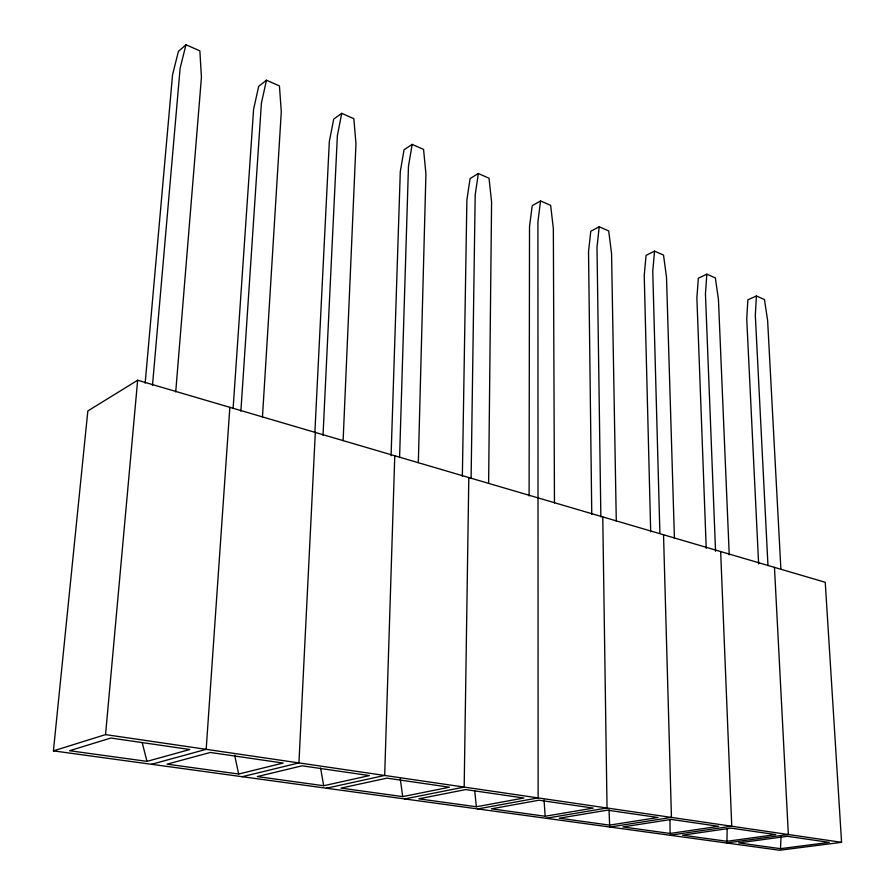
<?xml version="1.0" encoding="UTF-8"?>
<svg xmlns="http://www.w3.org/2000/svg" width="895" height="895" viewBox="0 0 895 895"><rect width="100%" height="100%" fill="white"/><g stroke="black" fill="none" stroke-linecap="round" stroke-linejoin="round"><path stroke-width="1.34" d="M529.102 495.931L529.516 226.614L532.201 205.705L540.558 200.927L550.638 205.369L553.345 228.549L554.464 502.945M488.614 483.468L491.579 202.013L489.039 178.239L478.333 173.518L470.065 178.597L466.888 199.965L462.357 476.353M471.094 478.545L475.189 194.976L478.333 173.518M468.812 477.55L464.181 787.085L404.685 798.944M726.941 841.289L775.708 834.599L731.148 828.132L682.471 835.169L726.941 841.289L727.176 828.759M418.323 462.693L425.919 173.809L423.559 149.398L412.17 144.386L404.037 149.789L400.289 171.627L391.081 455.689M399.584 457.613L408.467 166.313L412.17 144.386M394.773 455.79L384.671 775.45L326.384 788.226M343.109 440.687L355.964 143.759L353.838 118.688L341.7 113.341L333.712 119.113L329.338 141.444L314.883 432.184M780.496 848.673L829.285 842.385L787.376 836.299L738.599 842.9L780.496 848.673L781.044 836.556M323.028 435.216L337.359 135.771L341.7 113.341M315.32 432.442L298.93 762.909L242.221 776.715M780.887 569.086L767.63 320.589L764.453 299.545L756.409 295.999L755.313 315.297L767.977 565.685M262.459 417.092L281.298 111.696L279.43 85.909L266.464 80.203L258.677 86.367L253.598 109.212L233.114 408.467M240.878 411.185L261.407 103.149L266.464 80.203M229.847 407.326L206.174 749.339L151.501 764.296M729.235 554.934L718.439 299.467L715.362 277.92L706.86 274.172L705.439 293.884L715.553 551.309M175.722 391.932L201.431 77.384L199.865 50.87L185.97 44.75L178.429 51.362L172.556 74.732L145.158 383.183M152.474 385.544L180.119 68.233L185.97 44.75M674.427 538.477L666.495 277.148L663.519 255.086L654.536 251.126L652.757 271.252L659.884 533.23M53.42 750.871L105.543 734.605L137.651 380.23L825.235 582.287L841.58 842.318L779.623 850.25L53.42 750.871L87.833 410.962L137.651 380.23M616.286 521.248L611.553 253.553L608.701 230.944L599.202 226.759L596.999 247.3L600.858 516.93M540.558 200.927L537.917 221.915L538.119 797.904L477.706 808.935M599.202 226.759L590.767 231.257L588.53 251.73L591.763 514.312M654.536 251.126L646.056 255.388L644.232 275.425L650.687 531.831M706.86 274.172L698.346 278.2L696.881 297.822L706.222 548.344M756.409 295.999L747.873 299.803L746.732 319.034L758.636 563.962M146.981 761.376L189.841 749.507L110.823 738.028L69.564 750.715L146.981 761.376L142.215 742.693M238.674 774.018L283.156 763.055L210.314 752.471L167.074 764.151L238.674 774.018L234.658 755.201M323.677 785.732L369.445 775.585L302.062 765.807L257.279 776.58L323.677 785.732L320.6 768.067M402.705 796.617L449.458 787.208L386.953 778.135L340.95 788.103L402.705 796.617L400.244 778.672M476.364 806.764L523.855 798.016L465.724 789.58L418.793 798.832L476.364 806.764L474.73 790.856M545.178 816.251L593.217 808.096L539.003 800.219L491.377 808.834L545.178 816.251L544.048 799.973M545.961 818.276L607.034 807.995L602.76 516.907M609.618 825.123L658.038 817.504L607.358 810.154L559.23 818.187L609.618 825.123L609.036 809.796M609.909 827.025L671.44 817.415L663.531 534.774M670.087 833.458L718.741 826.331L671.272 819.428L622.797 826.946L670.087 833.458L669.975 820.01M669.941 835.236L731.752 826.242L720.654 551.555M726.416 842.967L788.35 834.532L774.466 567.374M105.543 734.605L841.58 842.318"/></g></svg>
